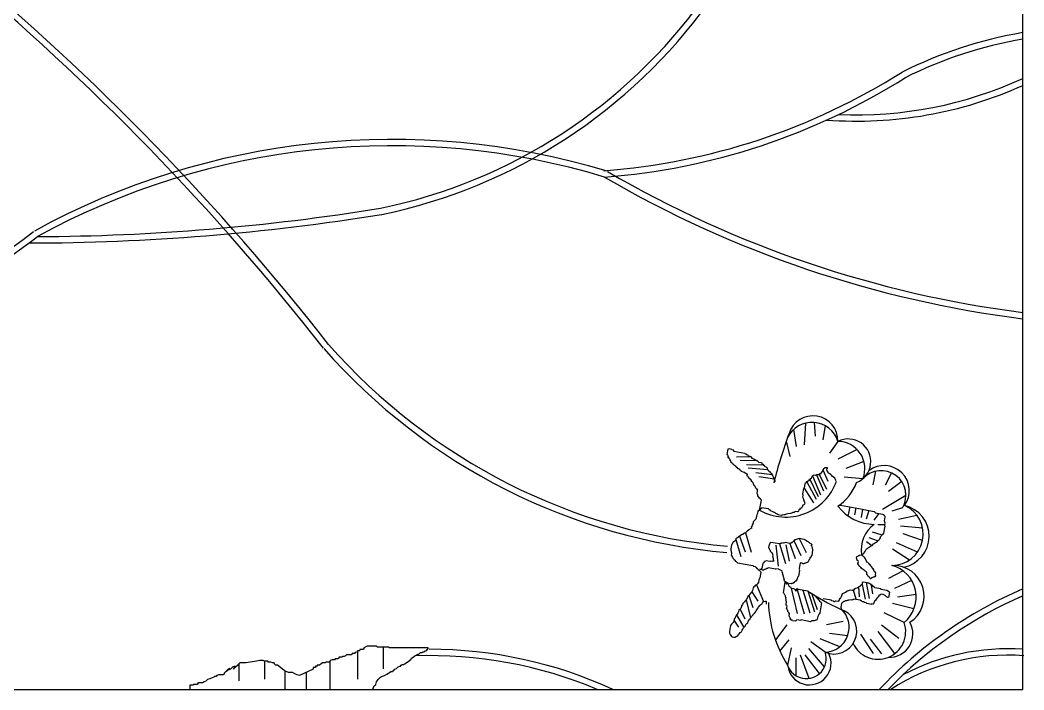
# Model space of a CAD drawing. Header units: millimetres. Extents: x 14385 to 129787, y 107826 to 186798.
# Drawn here: x 30105.1 to 30510.1, y 117853.9 to 118124.2 of the extents above; entities that cross this region are included whole.
import ezdxf

# ---------------------------------------------------------------- set-up
doc = ezdxf.new("R2010")
doc.units = ezdxf.units.MM
doc.header["$LTSCALE"] = 1000

msp = doc.modelspace()

# ---------------------------------------------------------------- linework, layer by layer
at = {"color": 251, "linetype": 'Continuous', "ltscale": 10}
for p, q in [((30417.14, 117959), (30418.2, 117952.11)), ((30421.96, 117961.6), (30421.43, 117952.82)), ((30425.43, 117961.9), (30425.94, 117956.39)), ((30429.88, 117960.58), (30429, 117954.8)), ((30414.22, 117954.29), (30415.69, 117948.17)), ((30435.08, 117954.22), (30431.64, 117949.42)), ((30442.78, 117950.98), (30435.07, 117947)), ((30400.07, 117947.95), (30394.1, 117947.84)), ((30402.54, 117946.4), (30395.6, 117946.47)), ((30445.57, 117946.14), (30438.27, 117943.32)), ((30404.97, 117944.65), (30398.15, 117944.81)), ((30406.82, 117942.77), (30398.88, 117943.36)), ((30428.94, 117942.69), (30431.06, 117938.2)), ((30450.2, 117942.17), (30449.2, 117936.7)), ((30408.64, 117940.68), (30401.96, 117941.59)), ((30409.44, 117939), (30403.2, 117939.94)), ((30422.48, 117937.96), (30426.35, 117930.93)), ((30423.8, 117938.96), (30427.09, 117932.01)), ((30424.8, 117940.3), (30427.99, 117932.72)), ((30426.41, 117940.77), (30429.25, 117934.25)), ((30427.49, 117940.96), (30430.48, 117935.01)), ((30445.17, 117939.18), (30437.64, 117939.82)), ((30456.7, 117941.53), (30454.08, 117936.59)), ((30460.83, 117937.99), (30455.42, 117934.03)), ((30421.45, 117935.39), (30425.19, 117929.39)), ((30462.48, 117932.35), (30453.06, 117926.71)), ((30439.26, 117924.11), (30439.94, 117927.85)), ((30441.89, 117924.61), (30442.4, 117927.4)), ((30444.98, 117926.93), (30444.45, 117923.56)), ((30447.6, 117926.32), (30446.47, 117922.8)), ((30461.06, 117927.38), (30456.81, 117926.04)), ((30451.59, 117925.18), (30449.55, 117922.44)), ((30466.94, 117924.38), (30459.56, 117922.7)), ((30452.87, 117916.41), (30449.07, 117917.61)), ((30453.9, 117920.56), (30451.18, 117920.58)), ((30469.26, 117919.19), (30460.35, 117919.98)), ((30393.87, 117914.57), (30395.93, 117907.74)), ((30395.33, 117916.01), (30397.64, 117909.59)), ((30397.77, 117917.27), (30400, 117909.56)), ((30417.32, 117914.17), (30420.14, 117908.13)), ((30419.47, 117915.01), (30422.24, 117909.4)), ((30448.74, 117912.12), (30446.6, 117913.73)), ((30451.05, 117914.08), (30447.67, 117915.31)), ((30469.22, 117914.18), (30461.36, 117916.96)), ((30410.05, 117912.37), (30410.93, 117903.87)), ((30411.48, 117912.84), (30413.87, 117904.98)), ((30414.03, 117912.53), (30415.46, 117905.9)), ((30415.69, 117913.03), (30417.84, 117906.9)), ((30463.91, 117906.31), (30457.14, 117910.75)), ((30467.18, 117909.51), (30458.64, 117913.32)), ((30461.36, 117901.98), (30455.52, 117898.92)), ((30464.82, 117898.08), (30457.88, 117894.88)), ((30400.28, 117893.48), (30402.71, 117889.79)), ((30402.16, 117896.38), (30405.01, 117889.56)), ((30416.25, 117895.05), (30418.57, 117884.76)), ((30418.49, 117894.84), (30421.49, 117884.63)), ((30420.94, 117894.21), (30423.72, 117885.01)), ((30422.87, 117893.86), (30425.57, 117885.46)), ((30441.26, 117894.29), (30442.32, 117890.66)), ((30443.36, 117895.49), (30443.7, 117891.44)), ((30444.8, 117896.49), (30446.1, 117890.61)), ((30446.41, 117897.25), (30447.71, 117890.81)), ((30448.53, 117896.23), (30449.02, 117892.64)), ((30397.99, 117890.23), (30399.75, 117883.01)), ((30399.15, 117891.98), (30400.68, 117887.21)), ((30424.41, 117892.91), (30426.73, 117886.44)), ((30466.59, 117892.44), (30459.04, 117891.31)), ((30395.61, 117886.49), (30397.5, 117882.67)), ((30465.76, 117886.68), (30457.05, 117888.83)), ((30393.11, 117882.08), (30394.9, 117879.2)), ((30394.17, 117884.19), (30397.17, 117879.13)), ((30437.17, 117881.59), (30430.48, 117880.22)), ((30461.78, 117881.15), (30453.78, 117885.04)), ((30414.5, 117880.26), (30409.83, 117874.1)), ((30458.07, 117868.61), (30451.26, 117877.44)), ((30459.65, 117874.69), (30452.63, 117880.08)), ((30411.67, 117869.56), (30415.46, 117874.15)), ((30429.86, 117869.13), (30424.09, 117873.37)), ((30435.83, 117871.36), (30427.9, 117874.49)), ((30438.97, 117875.74), (30431.64, 117876.65)), ((30444.24, 117876.44), (30449.26, 117868.56)), ((30448.01, 117874.47), (30452.59, 117868.48)), ((30240.3, 117869.01), (30239.98, 117868.69)), ((30241.26, 117869.33), (30240.3, 117869.01)), ((30241.26, 117869.65), (30241.26, 117858.3)), ((30241.9, 117869.65), (30241.26, 117869.65)), ((30241.26, 117869.65), (30241.26, 117869.33)), ((30242.22, 117869.97), (30241.9, 117869.65)), ((30243.5, 117870.29), (30242.22, 117870.29)), ((30242.22, 117870.29), (30242.22, 117869.97)), ((30243.82, 117870.61), (30243.5, 117870.29)), ((30245.11, 117871.57), (30243.82, 117870.93)), ((30243.82, 117870.93), (30243.82, 117870.61)), ((30248.95, 117871.57), (30245.11, 117871.57)), ((30249.27, 117871.25), (30248.95, 117871.57)), ((30253.76, 117871.25), (30249.27, 117871.25)), ((30251.52, 117871.25), (30251.52, 117862.38)), ((30254.08, 117870.93), (30253.76, 117871.25)), ((30269.79, 117870.93), (30254.08, 117870.93)), ((30265.94, 117868.37), (30266.59, 117869.01)), ((30266.59, 117869.01), (30267.23, 117869.01)), ((30267.23, 117869.01), (30267.55, 117869.33)), ((30267.55, 117869.33), (30268.19, 117869.33)), ((30268.19, 117869.33), (30268.51, 117869.65)), ((30268.51, 117869.65), (30268.83, 117869.65)), ((30268.83, 117869.65), (30269.15, 117869.97)), ((30269.15, 117869.97), (30269.15, 117870.29)), ((30269.15, 117870.29), (30269.47, 117870.29)), ((30269.47, 117870.29), (30269.79, 117870.61)), ((30269.79, 117870.61), (30269.79, 117870.93)), ((30416.17, 117870.93), (30414.77, 117863.87)), ((30429.65, 117863.24), (30423.34, 117870.67)), ((30198.86, 117865.25), (30196.21, 117864.86)), ((30200.42, 117865.51), (30198.86, 117865.25)), ((30201.83, 117865.8), (30200.42, 117865.51)), ((30203.11, 117865.8), (30201.83, 117865.8)), ((30203.75, 117865.48), (30203.11, 117865.8)), ((30203.75, 117865.48), (30203.75, 117858.3)), ((30205.03, 117865.48), (30203.75, 117865.48)), ((30205.35, 117865.16), (30205.03, 117865.48)), ((30206.32, 117865.16), (30205.35, 117865.16)), ((30206.96, 117864.84), (30206.32, 117865.16)), ((30228.44, 117865.16), (30228.12, 117864.84)), ((30229.72, 117865.16), (30228.44, 117865.16)), ((30230.36, 117865.8), (30229.72, 117865.16)), ((30230.04, 117865.48), (30230.04, 117854.15)), ((30231, 117866.12), (30230.36, 117865.8)), ((30231.96, 117866.12), (30231, 117866.12)), ((30232.28, 117866.44), (30231.96, 117866.12)), ((30233.24, 117866.44), (30232.28, 117866.44)), ((30233.57, 117866.76), (30233.24, 117866.44)), ((30233.89, 117867.08), (30233.57, 117866.76)), ((30234.85, 117867.08), (30233.89, 117867.08)), ((30235.17, 117867.4), (30234.85, 117867.08)), ((30235.81, 117867.4), (30235.17, 117867.4)), ((30236.45, 117867.72), (30235.81, 117867.4)), ((30236.77, 117868.05), (30236.45, 117867.72)), ((30238.69, 117868.05), (30236.77, 117868.05)), ((30239.02, 117868.37), (30238.69, 117868.05)), ((30239.98, 117868.69), (30239.02, 117868.69)), ((30239.02, 117868.69), (30239.02, 117868.37)), ((30261.14, 117864.84), (30261.14, 117865.16)), ((30261.14, 117865.16), (30261.46, 117865.16)), ((30261.46, 117865.16), (30262.42, 117866.12)), ((30262.42, 117866.12), (30262.74, 117866.12)), ((30262.74, 117866.12), (30263.06, 117866.76)), ((30263.06, 117866.76), (30263.7, 117867.08)), ((30263.7, 117867.08), (30264.34, 117867.72)), ((30264.34, 117867.72), (30265.62, 117868.37)), ((30265.62, 117868.37), (30265.94, 117868.37)), ((30418.02, 117866.89), (30418.04, 117859.71)), ((30423.46, 117858.55), (30420.01, 117867.91)), ((30427.68, 117860.52), (30421.85, 117868.1)), ((30189, 117862.27), (30187.4, 117860.67)), ((30188.04, 117861.31), (30189.65, 117862.59)), ((30188.36, 117861.63), (30188.04, 117861.31)), ((30189, 117861.95), (30188.36, 117861.63)), ((30189.65, 117862.59), (30189, 117862.27)), ((30189.97, 117862.27), (30189, 117861.95)), ((30190.93, 117863.23), (30189.97, 117862.27)), ((30191.89, 117863.55), (30190.93, 117863.23)), ((30192.93, 117864.02), (30191.25, 117862.27)), ((30191.25, 117862.27), (30191.89, 117863.55)), ((30193.81, 117864.84), (30192.53, 117863.55)), ((30192.53, 117863.55), (30193.57, 117864.66)), ((30193.25, 117864.34), (30192.93, 117864.02)), ((30193.57, 117864.66), (30193.25, 117864.34)), ((30193.41, 117864.5), (30193.41, 117857.62)), ((30196.21, 117864.86), (30193.81, 117864.84)), ((30207.6, 117864.84), (30206.96, 117864.84)), ((30207.92, 117864.19), (30207.6, 117864.84)), ((30208.24, 117863.87), (30207.92, 117864.19)), ((30208.88, 117863.87), (30208.24, 117863.87)), ((30211.44, 117861.95), (30208.88, 117863.87)), ((30212.41, 117861.31), (30211.44, 117861.95)), ((30211.93, 117861.63), (30211.93, 117854.15)), ((30213.37, 117860.99), (30212.41, 117861.31)), ((30214.97, 117860.99), (30213.37, 117860.99)), ((30216.25, 117860.34), (30214.97, 117860.99)), ((30223.31, 117862.27), (30217.86, 117859.7)), ((30220.58, 117860.99), (30220.58, 117854.15)), ((30224.27, 117862.91), (30223.31, 117862.91)), ((30223.31, 117862.91), (30223.31, 117862.27)), ((30224.91, 117863.55), (30224.27, 117863.55)), ((30224.27, 117863.55), (30224.27, 117862.91)), ((30225.87, 117863.87), (30224.91, 117863.87)), ((30224.91, 117863.87), (30224.91, 117863.55)), ((30226.51, 117864.52), (30225.87, 117863.87)), ((30227.15, 117864.84), (30226.51, 117864.52)), ((30228.12, 117864.84), (30227.15, 117864.84)), ((30253.76, 117860.67), (30254.08, 117860.99)), ((30254.08, 117860.99), (30254.72, 117861.31)), ((30254.72, 117861.31), (30255.36, 117861.31)), ((30255.36, 117861.31), (30255.36, 117861.63)), ((30255.36, 117861.63), (30255.69, 117861.63)), ((30255.69, 117861.63), (30256.33, 117862.27)), ((30256.33, 117862.27), (30256.97, 117862.59)), ((30256.97, 117862.59), (30257.61, 117863.23)), ((30257.61, 117863.23), (30258.25, 117863.55)), ((30258.25, 117863.55), (30258.57, 117863.55)), ((30258.57, 117863.55), (30258.89, 117863.87)), ((30258.89, 117863.87), (30259.21, 117864.19)), ((30259.21, 117864.19), (30259.85, 117864.19)), ((30259.85, 117864.19), (30260.17, 117864.52)), ((30260.17, 117864.52), (30260.49, 117864.52)), ((30260.49, 117864.52), (30260.81, 117864.84)), ((30260.81, 117864.84), (30261.14, 117864.84)), ((30178.75, 117856.81), (30176.82, 117856.81)), ((30176.82, 117856.81), (30176.82, 117856.49)), ((30179.39, 117857.14), (30178.75, 117856.81)), ((30180.03, 117857.46), (30179.39, 117857.14)), ((30180.67, 117858.1), (30180.03, 117857.46)), ((30181.63, 117858.42), (30180.67, 117858.1)), ((30182.59, 117858.74), (30181.63, 117858.42)), ((30183.23, 117859.06), (30182.59, 117858.74)), ((30183.55, 117859.38), (30183.23, 117859.06)), ((30184.2, 117859.38), (30183.55, 117859.38)), ((30184.52, 117859.7), (30184.2, 117859.38)), ((30185.16, 117860.02), (30184.52, 117859.7)), ((30187.08, 117860.02), (30185.16, 117860.02)), ((30187.4, 117860.34), (30187.08, 117860.02)), ((30187.4, 117860.67), (30187.4, 117860.34)), ((30216.89, 117860.02), (30216.25, 117860.34)), ((30217.86, 117859.7), (30216.89, 117860.02)), ((30248.63, 117856.17), (30248.95, 117857.14)), ((30248.95, 117857.14), (30249.59, 117858.1)), ((30249.59, 117858.1), (30250.56, 117859.06)), ((30250.56, 117859.06), (30250.88, 117859.38)), ((30250.88, 117859.38), (30252.16, 117859.7)), ((30252.16, 117859.7), (30253.12, 117860.34)), ((30253.12, 117860.34), (30253.76, 117860.67)), ((30174.9, 117855.85), (30173.62, 117855.85)), ((30173.62, 117855.85), (30173.62, 117853.93)), ((30176.5, 117856.17), (30174.9, 117856.17)), ((30174.9, 117856.17), (30174.9, 117855.85)), ((30176.82, 117856.49), (30176.5, 117856.17)), ((30247.35, 117854.25), (30247.67, 117854.89)), ((30247.35, 117853.93), (30247.35, 117854.25)), ((30247.67, 117854.89), (30247.99, 117855.53)), ((30247.99, 117855.53), (30248.63, 117856.17))]:
    msp.add_line(p, q, dxfattribs=at)
at = {"color": 252}
msp.add_lwpolyline([(29549.67, 117854.15), (30509.67, 117854.15), (30509.67, 119939.15), (29549.67, 119939.15)], close=True, dxfattribs=at)
at = {"color": 251, "linetype": 'Continuous', "ltscale": 10}
for points in [[(30400, 117919.6), (30400.22, 117919.56), (30400.29, 117919.99), (30400.54, 117920.16), (30400.62, 117920.59), (30400.95, 117921.19), (30401.06, 117921.83), (30401.89, 117922.78), (30402.22, 117923.38), (30402.45, 117924.66), (30402.78, 117925.26), (30402.94, 117926.11), (30403.22, 117926.49), (30403.44, 117926.46), (30404.17, 117930.5), (30403.99, 117930.75), (30403.78, 117930.79), (30403.82, 117931), (30403.43, 117931.29), (30402.74, 117932.3), (30402.81, 117932.72), (30402.46, 117933.23), (30402.66, 117934.29), (30402.56, 117934.97), (30402.35, 117935.01), (30401.96, 117935.3), (30401.82, 117935.76), (30401.48, 117936.26), (30401.26, 117936.3), (30401.13, 117936.77), (30401.17, 117936.98), (30400.95, 117937.02), (30400.82, 117937.48), (30400.64, 117937.73), (30400.26, 117938.02), (30400.29, 117938.24), (30399.77, 117938.99), (30399.35, 117939.07), (30399.38, 117939.28), (30399.04, 117939.78), (30398.82, 117939.82), (30398.86, 117940.03), (30398.65, 117940.07), (30398.48, 117940.32), (30398.59, 117940.96), (30398.17, 117941.04), (30397.39, 117941.62), (30397.18, 117941.66), (30396.58, 117941.99), (30396.15, 117942.06), (30395.98, 117942.31), (30395.77, 117942.35), (30395.59, 117942.6), (30395.63, 117942.82), (30395.21, 117942.89), (30395.03, 117943.14), (30394.82, 117943.18), (30394.47, 117943.69), (30394.26, 117943.72), (30393.91, 117944.23), (30393.7, 117944.26), (30393.52, 117944.52), (30393.31, 117944.55), (30392.92, 117944.84), (30392.96, 117945.06), (30392.54, 117945.13), (30392.36, 117945.39), (30392.4, 117945.6), (30391.97, 117945.68), (30392.05, 117946.1), (30391.84, 117946.14), (30391.66, 117946.39), (30391.7, 117946.6), (30391.49, 117946.64), (30391.53, 117946.85), (30391.18, 117947.36), (30391.22, 117947.57), (30390.79, 117947.65), (30390.87, 117948.07), (30390.7, 117948.32), (30390.73, 117948.54), (30390.56, 117948.79), (30390.35, 117948.83), (30390.77, 117951.17), (30390.98, 117951.13), (30391.23, 117951.3), (30392.09, 117951.15), (30392.26, 117950.9), (30392.69, 117950.82), (30393.03, 117950.32), (30397.5, 117949.51), (30397.67, 117949.26), (30398.1, 117949.18), (30398.06, 117948.97), (30398.7, 117948.86), (30398.66, 117948.64), (30398.84, 117948.39), (30399.47, 117948.28), (30400.07, 117947.95), (30400.03, 117947.74), (30400.25, 117947.7), (30400.21, 117947.48), (30400.63, 117947.41), (30400.81, 117947.16), (30401.45, 117947.04), (30401.83, 117946.75), (30402.05, 117946.71), (30402.43, 117946.42), (30402.65, 117946.38), (30402.82, 117946.13), (30402.99, 117945.88), (30404.27, 117945.65), (30404.41, 117945.19), (30404.62, 117945.15), (30405.01, 117944.86), (30404.97, 117944.65), (30405.18, 117944.61), (30405.53, 117944.11), (30406.17, 117943.99), (30406.13, 117943.78), (30406.34, 117943.74), (30406.51, 117943.49), (30406.48, 117943.27), (30406.82, 117942.77), (30406.79, 117942.56), (30407, 117942.52), (30406.96, 117942.31), (30407.6, 117942.19), (30407.56, 117941.98), (30407.73, 117941.73), (30407.95, 117941.69), (30408.3, 117941.19), (30408.51, 117941.15), (30408.43, 117940.72), (30408.64, 117940.68), (30408.61, 117940.47), (30408.95, 117939.97), (30408.92, 117939.76), (30409.09, 117939.5), (30409.3, 117939.47), (30409.23, 117939.04), (30409.44, 117939), (30409.36, 117938.58), (30409.54, 117938.32), (30409.75, 117938.29), (30409.67, 117937.86), (30409.25, 117937.94)], [(30434.12, 117938.24), (30434.16, 117938.42), (30434.04, 117938.82), (30433.77, 117939.44), (30433.25, 117939.73), (30432.77, 117940.19), (30432.46, 117940.63), (30431.98, 117941.1), (30431.61, 117941.16), (30431.31, 117941.6), (30430.67, 117942.29), (30430.71, 117942.47), (30430.56, 117942.69), (30430.66, 117943.24), (30430.84, 117943.21), (30430.91, 117943.57), (30430.54, 117943.64), (30430.32, 117943.49), (30429.77, 117943.59), (30429.55, 117943.44), (30429.52, 117943.25), (30429.3, 117943.1), (30429.05, 117942.77), (30428.83, 117942.62), (30428.73, 117942.07), (30428.52, 117941.91), (30428.23, 117941.39), (30428.01, 117941.24), (30427.98, 117941.06), (30427.61, 117941.13), (30427.36, 117940.79), (30426.96, 117940.67), (30426.41, 117940.77), (30426.19, 117940.62), (30425.97, 117940.47), (30425.05, 117940.64), (30425.02, 117940.45), (30424.8, 117940.3), (30424.55, 117939.97), (30424.34, 117939.82), (30424.24, 117939.26), (30424.02, 117939.11), (30423.83, 117939.15), (30423.8, 117938.96), (30423.55, 117938.63), (30423.37, 117938.66), (30423.3, 117938.29), (30423.08, 117938.14), (30422.9, 117938.17), (30422.87, 117937.99), (30422.68, 117938.02), (30422.28, 117937.9), (30422.21, 117937.54), (30422, 117937.39), (30421.78, 117937.23), (30421.45, 117935.39), (30421.23, 117935.24), (30420.83, 117933.03), (30420.91, 117932.45), (30420.81, 117931.89), (30421.08, 117931.27), (30421.17, 117930.69), (30421.13, 117930.5), (30421.43, 117930.07), (30421.55, 117929.67), (30421.52, 117929.48), (30421.7, 117929.45), (30421.6, 117928.9), (30421.35, 117928.56), (30420.95, 117928.44), (30420.63, 117927.74), (30420.38, 117927.41), (30420.35, 117927.22), (30420.16, 117927.25), (30419.76, 117927.14), (30419.7, 117926.77), (30419.48, 117926.62), (30419.3, 117926.65), (30419.2, 117926.1), (30418.98, 117925.95), (30418.76, 117925.8), (30417.84, 117925.96), (30417.59, 117925.63), (30417.37, 117925.48), (30416.82, 117925.58), (30416.39, 117925.27), (30415.98, 117925.16), (30414.81, 117924.99), (30414.23, 117924.9), (30413.61, 117924.63), (30413.21, 117924.52), (30412.62, 117924.43), (30412.22, 117924.31), (30410.93, 117924.55), (30410.6, 117924.8), (30410.26, 117925.05), (30410.08, 117925.08), (30409.74, 117925.33), (30409.23, 117925.62), (30409.04, 117925.65), (30408.52, 117925.93), (30408.15, 117926), (30408, 117926.22), (30407.82, 117926.25), (30407.85, 117926.44), (30407.49, 117926.5), (30407.33, 117926.72), (30407, 117926.97), (30404.24, 117927.47), (30404.17, 117927.1), (30403.99, 117927.13), (30403.44, 117926.46)], [(30435.61, 117928.49), (30436.04, 117928.55), (30444.98, 117926.93), (30445.5, 117926.7), (30449.7, 117925.94), (30449.92, 117925.62), (30450.17, 117925.44), (30453.01, 117924.92), (30453.26, 117924.74), (30453.53, 117924.69), (30453.75, 117924.37), (30453.97, 117924.05), (30454.06, 117923.75), (30453.76, 117922.13), (30453.85, 117921.83), (30453.94, 117921.54), (30453.89, 117921.27), (30453.95, 117920.83), (30453.85, 117920.29), (30453.94, 117920), (30453.42, 117917.15), (30453.21, 117916.77), (30453.03, 117916.52), (30452.71, 117916.3), (30452.5, 117915.92), (30452.16, 117915.56), (30452.11, 117915.29), (30451.9, 117914.91), (30451.71, 117914.66), (30451.53, 117914.41), (30451.35, 117914.17), (30451.05, 117914.08), (30450.71, 117913.72), (30450.52, 117913.47), (30450.2, 117913.25), (30449.88, 117913.03), (30449.59, 117912.94), (30449.13, 117912.75), (30448.92, 117912.36), (30448.74, 117912.12), (30448.28, 117911.92), (30448.1, 117911.67), (30447.62, 117911.34), (30447.32, 117911.25), (30446.84, 117910.92), (30446.52, 117910.7), (30446.34, 117910.45), (30446.15, 117910.2), (30446.11, 117909.93), (30445.81, 117909.85), (30445.76, 117909.58), (30445.58, 117909.33), (30445.53, 117909.06), (30445.34, 117908.81), (30444.55, 117908.5)], [(30400.49, 117919.17), (30400.16, 117919.23), (30399.61, 117918.98), (30399.19, 117918.55), (30398.6, 117918.14), (30398.19, 117917.71), (30397.77, 117917.27), (30397.41, 117917.17), (30397.02, 117916.9), (30396.79, 117916.6), (30396.3, 117916.69), (30395.94, 117916.58), (30395.88, 117916.25), (30395.33, 117916.01), (30394.94, 117915.74), (30394.71, 117915.44), (30394.32, 117915.17), (30393.93, 117914.9), (30393.87, 117914.57), (30393.65, 117914.27), (30393.42, 117913.97), (30393.04, 117913.7), (30392.65, 117913.43), (30392.59, 117913.1), (30392.36, 117912.8), (30392.14, 117912.5), (30391.84, 117910.85), (30391.91, 117910.32), (30392.02, 117909.96), (30391.96, 117909.63), (30392.07, 117909.27), (30392.17, 117908.91), (30392.05, 117908.25), (30392.32, 117907.86), (30392.59, 117907.48), (30392.7, 117907.12), (30393, 117906.89), (30393.27, 117906.5), (30393.57, 117906.28), (30393.67, 117905.92), (30393.97, 117905.69), (30394.27, 117905.47), (30394.57, 117905.24), (30400.67, 117904.14), (30400.97, 117903.92), (30401.63, 117903.8), (30402.06, 117903.38), (30402.33, 117902.99), (30402.63, 117902.76), (30402.93, 117902.54), (30403.23, 117902.32), (30403.5, 117901.93), (30403.8, 117901.7), (30403.91, 117901.34), (30403.52, 117899.2), (30403.21, 117898.4), (30403, 117897.25), (30402.55, 117896.65), (30402.16, 117896.38), (30401.8, 117896.27), (30401.55, 117895.81), (30401.16, 117895.54), (30400.9, 117895.07), (30400.56, 117894.11), (30400.28, 117893.48), (30400.05, 117893.18), (30399.63, 117892.74), (30399.15, 117891.98), (30398.79, 117891.87), (30398.54, 117891.41), (30398.2, 117890.45), (30397.78, 117890.01), (30397.33, 117889.41), (30396.94, 117889.14), (30396.71, 117888.84), (30396.62, 117888.35), (30396.21, 117887.91), (30396.15, 117887.58), (30395.83, 117886.79), (30395.61, 117886.49), (30395.05, 117886.25), (30394.9, 117885.42), (30394.65, 117884.96), (30394.4, 117884.49), (30394.17, 117884.19), (30393.92, 117883.73), (30393.69, 117883.43), (30393.6, 117882.93), (30393.21, 117882.66), (30393.01, 117881.51), (30392.78, 117881.2), (30392.36, 117880.77), (30392.14, 117880.47), (30391.69, 117879.87), (30391.27, 117877.56), (30391.38, 117877.2), (30391.32, 117876.87), (30391.56, 117876.32), (30391.83, 117875.93), (30392.1, 117875.54), (30392.4, 117875.31), (30393.06, 117875.19), (30393.58, 117875.27), (30393.97, 117875.54), (30394.33, 117875.64), (30394.75, 117876.08), (30394.97, 117876.38), (30395.36, 117876.65), (30395.62, 117877.11), (30395.98, 117877.22), (30396.2, 117877.52), (30396.45, 117877.99), (30396.71, 117878.45), (30396.96, 117878.92), (30397.38, 117879.35), (30397.61, 117879.65), (30397.83, 117879.95), (30397.89, 117880.28), (30398.31, 117880.72), (30398.7, 117880.99), (30398.79, 117881.48), (30399.01, 117881.78), (30399.1, 117882.28), (30399.46, 117882.38), (30399.69, 117882.68), (30399.75, 117883.01), (30400.16, 117883.45), (30400.39, 117883.75), (30400.81, 117884.18), (30401.06, 117884.65), (30401.45, 117884.92), (30401.68, 117885.22), (30401.9, 117885.52), (30402.13, 117885.82), (30402.38, 117886.28), (30402.6, 117886.59), (30402.86, 117887.05), (30403.08, 117887.35), (30403.53, 117887.95), (30403.95, 117888.39), (30404.34, 117888.66), (30404.56, 117888.96), (30404.79, 117889.26), (30405.01, 117889.56), (30405.73, 117889.77), (30406.06, 117889.71), (30406.17, 117889.35), (30406.05, 117888.69), (30406.18, 117888.49)], [(30424.54, 117912.58), (30424.39, 117912.79), (30424.21, 117912.83), (30423.88, 117913.08), (30423.54, 117913.33), (30423.21, 117913.58), (30422.87, 117913.83), (30422.69, 117913.86), (30422.35, 117914.11), (30422.02, 117914.36), (30421.65, 117914.43), (30421.5, 117914.65), (30419.47, 117915.01), (30419.07, 117914.9), (30418.67, 117914.78), (30418.27, 117914.66), (30417.87, 117914.54), (30417.68, 117914.58), (30417.43, 117914.24), (30417.22, 117914.09), (30417, 117913.94), (30416.97, 117913.76), (30416.75, 117913.6), (30416.56, 117913.64), (30416.5, 117913.27), (30416.31, 117913.3), (30416.28, 117913.12), (30415.91, 117913.19), (30415.69, 117913.03), (30413.85, 117913.37), (30413.45, 117913.25), (30413.05, 117913.13), (30412.5, 117913.23), (30412.28, 117913.08), (30411.88, 117912.96), (30411.48, 117912.84), (30407.98, 117913.48), (30407.95, 117913.29), (30407.77, 117913.33), (30407.55, 117913.17), (30407.45, 117912.62), (30407.26, 117912.66), (30407.03, 117911.37), (30407.21, 117911.33), (30407.33, 117910.93), (30407.45, 117910.53), (30407.78, 117910.28), (30407.72, 117909.91), (30408.05, 117909.66), (30408.2, 117909.44), (30408.54, 117909.19), (30408.47, 117908.82), (30408.66, 117908.79), (30408.62, 117908.61), (30408.77, 117908.39), (30408.71, 117908.02), (30408.82, 117907.62), (30408.79, 117907.43), (30408.91, 117907.03), (30408.99, 117906.45), (30408.96, 117906.26), (30409.11, 117906.04), (30409.29, 117906.01), (30408.93, 117906.08), (30408.89, 117905.89), (30408.49, 117905.78), (30407.94, 117905.88), (30407.54, 117905.76), (30406.07, 117906.02), (30405.85, 117905.87), (30405.63, 117905.72), (30405.45, 117905.76), (30405.41, 117905.57), (30405.2, 117905.42), (30405.16, 117905.24), (30404.73, 117904.93), (30404.36, 117902.91), (30404.18, 117902.94), (30404.11, 117902.57), (30403.56, 117902.67), (30404.48, 117902.51)], [(30424.54, 117912.58), (30424.26, 117912.06), (30424.54, 117912.58), (30424.44, 117912.02), (30424.6, 117911.81), (30424.76, 117910.63), (30424.68, 117909.13), (30424.52, 117908.21), (30424.3, 117908.06), (30424.23, 117907.69), (30423.98, 117907.35), (30423.8, 117907.39), (30423.7, 117906.83), (30423.45, 117906.5), (30423.38, 117906.13), (30423.16, 117905.98), (30423.1, 117905.61), (30422.88, 117905.46), (30422.66, 117905.31), (30422.48, 117905.34), (30422.26, 117905.19), (30422.04, 117905.04), (30421.86, 117905.07), (30421.64, 117904.92), (30421.46, 117904.95), (30421.24, 117904.8), (30420.87, 117904.87), (30420.54, 117905.12), (30419.98, 117905.22), (30419.77, 117905.07), (30419.4, 117903.04), (30419.55, 117902.83), (30419.49, 117902.46), (30419.6, 117902.06), (30419.2, 117899.85), (30418.99, 117899.69), (30418.95, 117899.51), (30418.74, 117899.36), (30418.6, 117898.62), (30418.38, 117898.47), (30418.29, 117897.92), (30418.07, 117897.77), (30417.88, 117897.8), (30417.85, 117897.62), (30417.63, 117897.47), (30417.45, 117897.5), (30417.38, 117897.13), (30417.01, 117897.2), (30416.98, 117897.01), (30416.76, 117896.86), (30416.4, 117896.93), (30416.18, 117896.78), (30414.71, 117897.04), (30414.37, 117897.29), (30414.19, 117897.33), (30414.04, 117897.55), (30413.67, 117897.61), (30413.52, 117897.83), (30413.55, 117898.01), (30413.4, 117898.23), (30413.47, 117898.6), (30413.28, 117898.63), (30413.35, 117899), (30413.2, 117899.22), (30413.05, 117899.44), (30413.11, 117899.8), (30412.96, 117900.02), (30413, 117900.21), (30412.88, 117900.61), (30412.7, 117900.64), (30412.8, 117901.19), (30412.61, 117901.23), (30412.68, 117901.6), (30412.53, 117901.81), (30412.34, 117901.85), (30412.38, 117902.03), (30412.19, 117902.06), (30412.04, 117902.28), (30411.49, 117902.38), (30411.15, 117902.63), (30410.05, 117902.83), (30409.83, 117902.68), (30407.07, 117903.18), (30406.85, 117903.03), (30406.64, 117902.88), (30406.45, 117902.91), (30406.02, 117902.61), (30405.83, 117902.64), (30405.62, 117902.49), (30405.43, 117902.52), (30405.22, 117902.37), (30405.18, 117902.19), (30404.45, 117902.32), (30404.3, 117902.54), (30404.11, 117902.57)], [(30445.9, 117907.2), (30446.53, 117906.04), (30446.66, 117905.6), (30447.06, 117905.52), (30447.23, 117905.28), (30447.4, 117905.04), (30447.36, 117904.84), (30447.77, 117904.77), (30447.73, 117904.56), (30448.13, 117904.49), (30448.1, 117904.29), (30448.26, 117904.05), (30448.47, 117904.01), (30448.63, 117903.77), (30448.6, 117903.57), (30448.8, 117903.53), (30448.76, 117903.33), (30448.93, 117903.09), (30449.13, 117903.05), (30449.1, 117902.85), (30449.43, 117902.37), (30449.39, 117902.16), (30449.76, 117901.89), (30449.73, 117901.68), (30450.13, 117901.61), (30450.06, 117901.2), (30450.26, 117901.17), (30450.11, 117900.35), (30450.28, 117900.11), (30450.24, 117899.91), (30449.97, 117899.54), (30449.76, 117899.58), (30449.73, 117899.38), (30449.32, 117899.45), (30449.08, 117899.28), (30448.84, 117899.12), (30448.64, 117899.15), (30448.4, 117898.99), (30448.36, 117898.78), (30448.16, 117898.82), (30447.99, 117899.06), (30447.83, 117899.3), (30447.66, 117899.54), (30447.46, 117899.58), (30447.29, 117899.82), (30447.12, 117900.06), (30447.16, 117900.26), (30446.96, 117900.3), (30446.79, 117900.54), (30446.73, 117901.39), (30446.53, 117901.42), (30446.37, 117901.66), (30446.2, 117901.9), (30445.79, 117901.98), (30445.63, 117902.22), (30445.66, 117902.42), (30445.26, 117902.49), (30445.29, 117902.7), (30444.68, 117902.81), (30444.72, 117903.01), (30444.31, 117903.08), (30444.35, 117903.29), (30444.18, 117903.53), (30443.98, 117903.56), (30443.82, 117903.8), (30443.65, 117904.04), (30443.45, 117904.08), (30443.48, 117904.28), (30443.15, 117904.76), (30443.33, 117905.78), (30443.17, 117906.02), (30442.76, 117906.09), (30442.8, 117906.3), (30442.54, 117907.18), (30442.65, 117907.79), (30442.85, 117907.76), (30443.09, 117907.92), (30443.33, 117908.09), (30443.57, 117908.26), (30443.77, 117908.22), (30443.81, 117908.42), (30444.42, 117908.31), (30444.46, 117908.51), (30444.86, 117908.44), (30444.83, 117908.24), (30445.03, 117908.2), (30445.2, 117907.96), (30445.36, 117907.72), (30445.57, 117907.68), (30445.73, 117907.44), (30445.7, 117907.24), (30445.9, 117907.2)], [(30418.36, 117894.1), (30418.49, 117894.84), (30419.01, 117894.55), (30422.87, 117893.86), (30423.21, 117893.61), (30423.54, 117893.35), (30424.24, 117893.04), (30424.58, 117892.79), (30424.91, 117892.54), (30425.43, 117892.25), (30425.58, 117892.03), (30425.77, 117892), (30426.1, 117891.75), (30426.25, 117891.53), (30426.22, 117891.35), (30426.59, 117891.28), (30426.71, 117890.88), (30427.04, 117890.63), (30427.01, 117890.45), (30427.38, 117890.38), (30427.53, 117890.16), (30427.64, 117889.76), (30427.98, 117889.51), (30428.16, 117889.48), (30428.13, 117889.29), (30428.28, 117889.07), (30428.46, 117889.04), (30427.73, 117884.99), (30427.48, 117884.65), (30427.2, 117884.13), (30426.91, 117883.61), (30426.71, 117882.51), (30426.5, 117882.36), (30426.43, 117881.99), (30426.06, 117882.06), (30425.84, 117881.91), (30425.44, 117881.79), (30425.08, 117881.85), (30424.49, 117881.77), (30424.27, 117881.62), (30424.05, 117881.47), (30420.19, 117882.17), (30420.16, 117881.98), (30418.5, 117882.28), (30418, 117881.61), (30416.71, 117881.84), (30416.56, 117882.06), (30416.19, 117882.13), (30416.23, 117882.31), (30415.86, 117882.38), (30415.89, 117882.56), (30415.77, 117882.96), (30415.62, 117883.18), (30415.47, 117883.4), (30415.35, 117883.8), (30415.52, 117884.72), (30415.37, 117884.94), (30415.19, 117884.97), (30415.22, 117885.16), (30414.92, 117885.59), (30414.8, 117885.99), (30414.65, 117886.21), (30414.53, 117886.61), (30414.38, 117886.83), (30414.55, 117887.75), (30414.4, 117887.97), (30414.25, 117888.19), (30414.13, 117888.59), (30414.29, 117889.51), (30414.14, 117889.73), (30414.24, 117890.28), (30414.09, 117890.5), (30414.23, 117891.23), (30414.04, 117891.27), (30413.92, 117891.67), (30413.96, 117891.85), (30413.81, 117892.07), (30413.66, 117892.29), (30413.51, 117892.51), (30413.35, 117892.72), (30413.2, 117892.94), (30413.05, 117893.16), (30413.82, 117897.42), (30414.01, 117897.38), (30413.97, 117897.2), (30414.28, 117896.76), (30414.46, 117896.73), (30414.86, 117896.83), (30414.86, 117896.83), (30414.86, 117896.83), (30415.01, 117896.61), (30415.16, 117896.39), (30415.12, 117896.21), (30415.28, 117895.99), (30415.43, 117895.77), (30415.76, 117895.52), (30415.95, 117895.49), (30416.1, 117895.27), (30416.25, 117895.05), (30417.35, 117894.85), (30417.32, 117894.67), (30417.87, 117894.57), (30417.77, 117894.02), (30418.32, 117893.92), (30418.36, 117894.1)], [(30455.59, 117891.18), (30455.99, 117893.41), (30455.59, 117893.49), (30455.62, 117893.69), (30455.22, 117893.76), (30454.85, 117894.04), (30452.41, 117894.48), (30452.45, 117894.68), (30449.81, 117895.16), (30449.84, 117895.37), (30449.47, 117895.64), (30449.07, 117895.72), (30449.1, 117895.92), (30448.94, 117896.16), (30448.53, 117896.23), (30448.57, 117896.44), (30448.36, 117896.47), (30447.99, 117896.75), (30447.59, 117896.82), (30447.62, 117897.03), (30445.19, 117897.47), (30444.91, 117897.1), (30444.8, 117896.49), (30444.32, 117896.15), (30444.04, 117895.78), (30443.8, 117895.62), (30443.36, 117895.49), (30443.32, 117895.28), (30443.08, 117895.12), (30442.88, 117895.15), (30442.64, 117894.99), (30442.2, 117894.86), (30441.96, 117894.69), (30441.76, 117894.73), (30441.48, 117894.36), (30441.04, 117894.23), (30440.8, 117894.06), (30439.98, 117894.21), (30439.54, 117894.08), (30439.3, 117893.91), (30438.86, 117893.78), (30438.62, 117893.61), (30438.42, 117893.65), (30438.14, 117893.28), (30437.7, 117893.15), (30437.22, 117892.82), (30436.77, 117892.69), (30436.7, 117892.28), (30436.35, 117891.51), (30436.04, 117890.93), (30435.8, 117890.77), (30435.52, 117890.4), (30435.41, 117889.79), (30435.21, 117889.82), (30435.17, 117889.62), (30434.15, 117889.8), (30433.67, 117889.47), (30433.47, 117889.51), (30433.3, 117889.75), (30432.49, 117889.89), (30432.53, 117890.1), (30429.08, 117890.72)], [(30455.38, 117891.21), (30455.18, 117891.25), (30454.61, 117891.56), (30454.07, 117892.08), (30453.3, 117892.43), (30452.69, 117892.54), (30452.24, 117892.41), (30452, 117892.25), (30451.97, 117892.04), (30451.56, 117892.12), (30451.53, 117891.91), (30451.25, 117891.54), (30450.97, 117891.17), (30450.42, 117890.43), (30450.35, 117890.03), (30450.14, 117890.06), (30449.87, 117889.69), (30449.55, 117889.12), (30449.48, 117888.71), (30449.24, 117888.55), (30448.63, 117888.66), (30448.59, 117888.45), (30446.76, 117888.78), (30446.4, 117889.06), (30445.79, 117889.17), (30445.42, 117889.45), (30445.01, 117889.52), (30444.64, 117889.8), (30444.07, 117890.11), (30441.43, 117890.59), (30441.39, 117890.38), (30440.95, 117890.25), (30440.71, 117890.09), (30439.49, 117890.31), (30439.45, 117890.1), (30439.01, 117889.98), (30438.81, 117890.01), (30438.57, 117889.85), (30438.16, 117889.92), (30437.92, 117889.75), (30437.68, 117889.59), (30437.48, 117889.62), (30437.44, 117889.42), (30437.24, 117889.46), (30436.76, 117889.12), (30436.52, 117888.96), (30436.19, 117887.13), (30436.39, 117887.09), (30436.32, 117886.68), (30436.52, 117886.65)]]:
    msp.add_lwpolyline(points, dxfattribs=at)
for centre, radius, start, end in [((29439.18, 117375.1), 1000.91, 38.03557, 50.28274), ((29439.18, 117375.1), 1003.47, 38.03557, 50.28274), ((30207.27, 118257.58), 213.68, 281.6699, 324.3533), ((30207.27, 118257.58), 216.24, 281.6699, 324.3533), ((30540.34, 117943.09), 178.76, 99.8789, 116.3498), ((30540.34, 117943.09), 176.2, 100.0236, 116.3498), ((30321.02, 118324.56), 261.84, 274.3005, 302.3179), ((30321.02, 118324.56), 264.4, 274.3005, 302.3179), ((30442.62, 118246.46), 160.45, 267.4131, 294.704), ((30442.62, 118246.46), 163, 265.7446, 294.2917), ((30255.13, 117776.19), 299.91, 73.2396, 118.7591), ((30255.13, 117776.19), 297.35, 73.2396, 118.7591), ((30565.08, 118445.07), 444.8, 239.7314, 262.8447), ((30565.08, 118445.07), 442.25, 239.7314, 262.8031), ((30107.82, 118930.63), 893.78, 270.27187, 279.18536), ((30107.82, 118930.63), 896.33, 270.05358, 279.18536), ((29921.76, 118285.91), 310.88, 289.8848, 307.3839), ((29921.76, 118285.91), 313.44, 289.876, 307.3839), ((30411.67, 118153.55), 245.09, 221.3279, 264.9943), ((30411.67, 118153.55), 242.54, 221.3279, 264.9943), ((30424.99, 117954.45), 10.09, 358.691, 162.8709), ((30424.61, 117950.95), 10.97, 17.3376, 154.1215), ((30593.05, 117891.78), 189.44, 159.7236, 166.0392), ((30439.21, 117946.09), 9.12, 291.7918, 116.9232), ((30434.99, 117943.26), 10.97, 338.14, 89.5129), ((30452.54, 117932.5), 9.94, 329.0377, 137.8289), ((30453.71, 117934.28), 10.18, 324.1067, 127.1299), ((30414.06, 117945.32), 21.65, 240.6113, 340.7256), ((30423.5, 117944.96), 20.47, 304.4468, 338.9644), ((30450.1, 117939.73), 19.01, 217.7706, 268.7962), ((30456.89, 117916.78), 12.6, 269.8971, 66.2993), ((30459.23, 117915.94), 12.67, 280.3514, 77.5814), ((30457.18, 117910.38), 12.76, 125.8354, 188.4738), ((30453.38, 117891.4), 13.25, 309.3342, 74.7157), ((30457.39, 117891.73), 12.46, 302.745, 91.1303), ((30579.47, 117733.39), 175.76, 113.3977, 136.5997), ((30457.59, 117890.82), 50.6, 181.7997, 212.184), ((30473.57, 117969.25), 90.79, 237.2198, 246.664), ((30579.47, 117733.39), 173.21, 113.7637, 135.7954), ((30429.48, 117879.23), 10.11, 272.1486, 47.471), ((30433.43, 117877.64), 9.23, 247.2466, 63.1439), ((30451.26, 117877.44), 11.15, 203.9547, 19.4211), ((30455.8, 117876.6), 9.53, 267.441, 29.226), ((30270.25, 117693.23), 177.11, 65.3128, 90.0314), ((30422.33, 117866.46), 7.99, 198.899, 19.5129), ((30503.61, 117780.24), 90.28, 86.1515, 118.0024), ((30270.25, 117693.23), 174.55, 67.2048, 91.9554), ((30423.54, 117864.72), 8.76, 186.9609, 26.58), ((30503.61, 117780.24), 87.73, 85.7502, 122.5946)]:
    msp.add_arc(centre, radius, start, end, dxfattribs=at)

doc.saveas('drawing.dxf')
